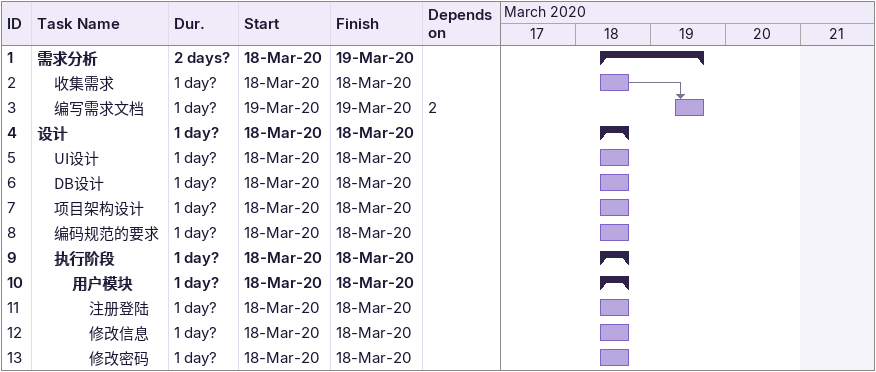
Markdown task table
| ID | Level | Task | Duration | Start | Finish | Predecessors |
|---|---|---|---|---|---|---|
| 1 | 1 | **需求分析** | 2d? | 2020-03-18 | 2020-03-19 |  |
| 2 | 2 | 收集需求 | 1d? | 2020-03-18 | 2020-03-18 |  |
| 3 | 2 | 编写需求文档 | 1d? | 2020-03-19 | 2020-03-19 | 2 |
| 4 | 1 | **设计** | 1d? | 2020-03-18 | 2020-03-18 |  |
| 5 | 2 | UI设计 | 1d? | 2020-03-18 | 2020-03-18 |  |
| 6 | 2 | DB设计 | 1d? | 2020-03-18 | 2020-03-18 |  |
| 7 | 2 | 项目架构设计 | 1d? | 2020-03-18 | 2020-03-18 |  |
| 8 | 2 | 编码规范的要求 | 1d? | 2020-03-18 | 2020-03-18 |  |
| 9 | 2 | **执行阶段** | 1d? | 2020-03-18 | 2020-03-18 |  |
| 10 | 3 | **用户模块** | 1d? | 2020-03-18 | 2020-03-18 |  |
| 11 | 4 | 注册登陆 | 1d? | 2020-03-18 | 2020-03-18 |  |
| 12 | 4 | 修改信息 | 1d? | 2020-03-18 | 2020-03-18 |  |
| 13 | 4 | 修改密码 | 1d? | 2020-03-18 | 2020-03-18 |  |
